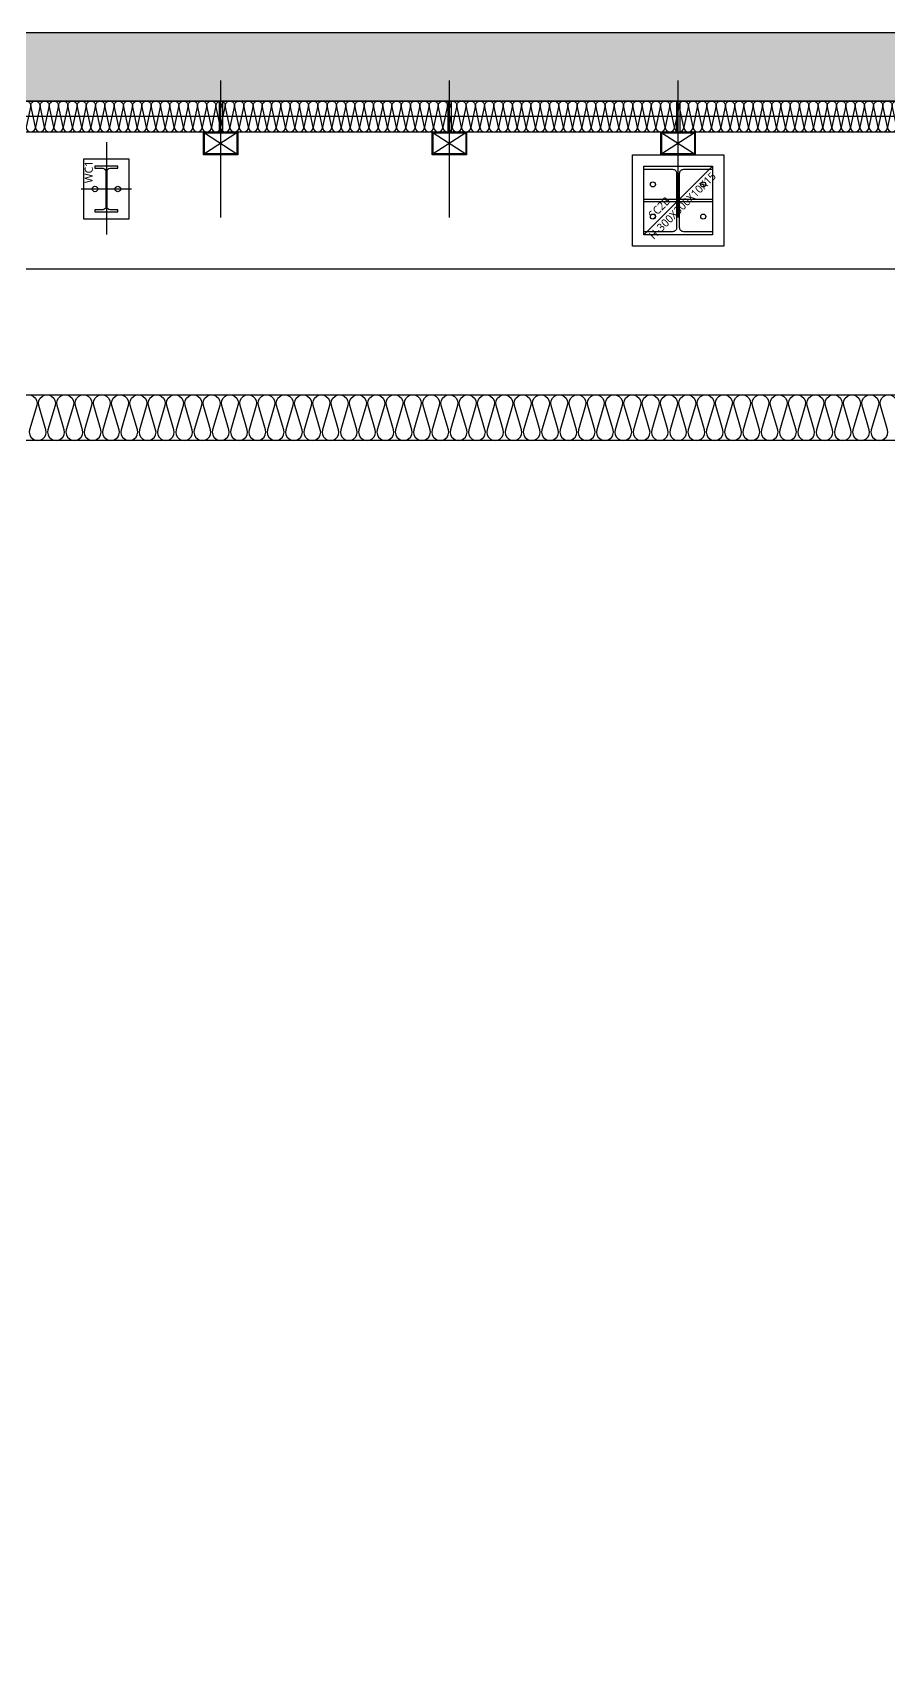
# Model space of a CAD drawing. Header units: millimetres. Extents: x 9 to 147, y 4 to 115.
# Drawn here: x 104.68 to 108.42, y 79.55 to 86.64 of the extents above; entities that cross this region are included whole.
import ezdxf
from ezdxf.enums import TextEntityAlignment as Align

# ---------------------------------------------------------------- set-up
doc = ezdxf.new("R2010")
doc.units = ezdxf.units.MM
doc.header["$LTSCALE"] = 200
doc.layers.get('DEFPOINTS').update_dxf_attribs({"color": 137})
doc.layers.add('AREA', color=30, linetype='Continuous', plot=False)
doc.layers.add('XR-PLAN$0$TEMP', color=171, linetype='Continuous', plot=False)
for name, color, linetype in [('XR-PLAN$0$09GIRDER', 252, 'Continuous'), ('XR-PLAN$0$AA-WAXM-FRAM', 252, 'Continuous'), ('XR-PLAN$0$ELE-6', 252, 'Continuous'), ('XR-PLAN$0$ELE-7', 252, 'Continuous'), ('XR-PLAN$0$ETC', 252, 'Continuous'), ('XR-PLAN$0$HAT', 252, 'Continuous'), ('XR-PLAN$0$HAT-BRICK', 252, 'Continuous'), ('XR-PLAN$0$HAT-INS', 252, 'Continuous'), ('XR-PLAN$0$STEEL BASE', 252, 'Continuous'), ('XR-PLAN$0$WAL', 252, 'Continuous'), ('XR-PLAN$0$메탈판넬-2', 252, 'Continuous'), ('XR-PLAN$0$방화', 252, 'Continuous')]:
    doc.layers.add(name, color=color, linetype=linetype)
doc.styles.add('XR-PLAN$0$스타일1', font='MALGUN_0.TTF')

# ---------------------------------------------------------------- blocks, each defined once
blk = doc.blocks.new('*U97')
at = {"layer": 'XR-PLAN$0$HAT-INS'}
for points in [[(-35730.4, 0, -0.414214), (-35745.4, 15), (-35730.4, 85, 1), (-35760.4, 85), (-35745.4, 15, -0.414214), (-35760.4, 0, 0.414214)], [(-35700.4, 0, -0.414214), (-35715.4, 15), (-35700.4, 85, 1), (-35730.4, 85), (-35715.4, 15, -0.414214), (-35730.4, 0, 0.414214)], [(-35670.4, 0, -0.414214), (-35685.4, 15), (-35670.4, 85, 1), (-35700.4, 85), (-35685.4, 15, -0.414214), (-35700.4, 0, 0.414214)], [(-35640.4, 0, -0.414214), (-35655.4, 15), (-35640.4, 85, 1), (-35670.4, 85), (-35655.4, 15, -0.414214), (-35670.4, 0, 0.414214)], [(-35610.4, 0, -0.414214), (-35625.4, 15), (-35610.4, 85, 1), (-35640.4, 85), (-35625.4, 15, -0.414214), (-35640.4, 0, 0.414214)], [(-35580.4, 0, -0.414214), (-35595.4, 15), (-35580.4, 85, 1), (-35610.4, 85), (-35595.4, 15, -0.414214), (-35610.4, 0, 0.414214)], [(-35550.4, 0, -0.414214), (-35565.4, 15), (-35550.4, 85, 1), (-35580.4, 85), (-35565.4, 15, -0.414214), (-35580.4, 0, 0.414214)], [(-35520.4, 0, -0.414214), (-35535.4, 15), (-35520.4, 85, 1), (-35550.4, 85), (-35535.4, 15, -0.414214), (-35550.4, 0, 0.414214)], [(-35490.4, 0, -0.414214), (-35505.4, 15), (-35490.4, 85, 1), (-35520.4, 85), (-35505.4, 15, -0.414214), (-35520.4, 0, 0.414214)], [(-35460.4, 0, -0.414214), (-35475.4, 15), (-35460.4, 85, 1), (-35490.4, 85), (-35475.4, 15, -0.414214), (-35490.4, 0, 0.414214)], [(-35430.4, 0, -0.414214), (-35445.4, 15), (-35430.4, 85, 1), (-35460.4, 85), (-35445.4, 15, -0.414214), (-35460.4, 0, 0.414214)], [(-35400.4, 0, -0.414214), (-35415.4, 15), (-35400.4, 85, 1), (-35430.4, 85), (-35415.4, 15, -0.414214), (-35430.4, 0, 0.414214)], [(-35370.4, 0, -0.414214), (-35385.4, 15), (-35370.4, 85, 1), (-35400.4, 85), (-35385.4, 15, -0.414214), (-35400.4, 0, 0.414214)], [(-35340.4, 0, -0.414214), (-35355.4, 15), (-35340.4, 85, 1), (-35370.4, 85), (-35355.4, 15, -0.414214), (-35370.4, 0, 0.414214)], [(-35310.4, 0, -0.414214), (-35325.4, 15), (-35310.4, 85, 1), (-35340.4, 85), (-35325.4, 15, -0.414214), (-35340.4, 0, 0.414214)], [(-35280.4, 0, -0.414214), (-35295.4, 15), (-35280.4, 85, 1), (-35310.4, 85), (-35295.4, 15, -0.414214), (-35310.4, 0, 0.414214)], [(-35250.4, 0, -0.414214), (-35265.4, 15), (-35250.4, 85, 1), (-35280.4, 85), (-35265.4, 15, -0.414214), (-35280.4, 0, 0.414214)], [(-35220.4, 0, -0.414214), (-35235.4, 15), (-35220.4, 85, 1), (-35250.4, 85), (-35235.4, 15, -0.414214), (-35250.4, 0, 0.414214)], [(-35190.4, 0, -0.414214), (-35205.4, 15), (-35190.4, 85, 1), (-35220.4, 85), (-35205.4, 15, -0.414214), (-35220.4, 0, 0.414214)], [(-35160.4, 0, -0.414214), (-35175.4, 15), (-35160.4, 85, 1), (-35190.4, 85), (-35175.4, 15, -0.414214), (-35190.4, 0, 0.414214)], [(-35130.4, 0, -0.414214), (-35145.4, 15), (-35130.4, 85, 1), (-35160.4, 85), (-35145.4, 15, -0.414214), (-35160.4, 0, 0.414214)], [(-35100.4, 0, -0.414214), (-35115.4, 15), (-35100.4, 85, 1), (-35130.4, 85), (-35115.4, 15, -0.414214), (-35130.4, 0, 0.414214)], [(-35070.4, 0, -0.414214), (-35085.4, 15), (-35070.4, 85, 1), (-35100.4, 85), (-35085.4, 15, -0.414214), (-35100.4, 0, 0.414214)], [(-35040.4, 0, -0.414214), (-35055.4, 15), (-35040.4, 85, 1), (-35070.4, 85), (-35055.4, 15, -0.414214), (-35070.4, 0, 0.414214)], [(-35010.4, 0, -0.414214), (-35025.4, 15), (-35010.4, 85, 1), (-35040.4, 85), (-35025.4, 15, -0.414214), (-35040.4, 0, 0.414214)], [(-34980.4, 0, -0.414214), (-34995.4, 15), (-34980.4, 85, 1), (-35010.4, 85), (-34995.4, 15, -0.414214), (-35010.4, 0, 0.414214)], [(-34950.4, 0, -0.414214), (-34965.4, 15), (-34950.4, 85, 1), (-34980.4, 85), (-34965.4, 15, -0.414214), (-34980.4, 0, 0.414214)], [(-34920.4, 0, -0.414214), (-34935.4, 15), (-34920.4, 85, 1), (-34950.4, 85), (-34935.4, 15, -0.414214), (-34950.4, 0, 0.414214)], [(-34890.4, 0, -0.414214), (-34905.4, 15), (-34890.4, 85, 1), (-34920.4, 85), (-34905.4, 15, -0.414214), (-34920.4, 0, 0.414214)], [(-34860.4, 0, -0.414214), (-34875.4, 15), (-34860.4, 85, 1), (-34890.4, 85), (-34875.4, 15, -0.414214), (-34890.4, 0, 0.414214)], [(-34830.4, 0, -0.414214), (-34845.4, 15), (-34830.4, 85, 1), (-34860.4, 85), (-34845.4, 15, -0.414214), (-34860.4, 0, 0.414214)], [(-34800.4, 0, -0.414214), (-34815.4, 15), (-34800.4, 85, 1), (-34830.4, 85), (-34815.4, 15, -0.414214), (-34830.4, 0, 0.414214)], [(-34770.4, 0, -0.414214), (-34785.4, 15), (-34770.4, 85, 1), (-34800.4, 85), (-34785.4, 15, -0.414214), (-34800.4, 0, 0.414214)], [(-34740.4, 0, -0.414214), (-34755.4, 15), (-34740.4, 85, 1), (-34770.4, 85), (-34755.4, 15, -0.414214), (-34770.4, 0, 0.414214)], [(-34710.4, 0, -0.414214), (-34725.4, 15), (-34710.4, 85, 1), (-34740.4, 85), (-34725.4, 15, -0.414214), (-34740.4, 0, 0.414214)], [(-34680.4, 0, -0.414214), (-34695.4, 15), (-34680.4, 85, 1), (-34710.4, 85), (-34695.4, 15, -0.414214), (-34710.4, 0, 0.414214)], [(-34650.4, 0, -0.414214), (-34665.4, 15), (-34650.4, 85, 1), (-34680.4, 85), (-34665.4, 15, -0.414214), (-34680.4, 0, 0.414214)], [(-34620.4, 0, -0.414214), (-34635.4, 15), (-34620.4, 85, 1), (-34650.4, 85), (-34635.4, 15, -0.414214), (-34650.4, 0, 0.414214)], [(-34590.4, 0, -0.414214), (-34605.4, 15), (-34590.4, 85, 1), (-34620.4, 85), (-34605.4, 15, -0.414214), (-34620.4, 0, 0.414214)], [(-34560.4, 0, -0.414214), (-34575.4, 15), (-34560.4, 85, 1), (-34590.4, 85), (-34575.4, 15, -0.414214), (-34590.4, 0, 0.414214)], [(-34530.4, 0, -0.414214), (-34545.4, 15), (-34530.4, 85, 1), (-34560.4, 85), (-34545.4, 15, -0.414214), (-34560.4, 0, 0.414214)], [(-34500.4, 0, -0.414214), (-34515.4, 15), (-34500.4, 85, 1), (-34530.4, 85), (-34515.4, 15, -0.414214), (-34530.4, 0, 0.414214)], [(-34470.4, 0, -0.414214), (-34485.4, 15), (-34470.4, 85, 1), (-34500.4, 85), (-34485.4, 15, -0.414214), (-34500.4, 0, 0.414214)], [(-34440.4, 0, -0.414214), (-34455.4, 15), (-34440.4, 85, 1), (-34470.4, 85), (-34455.4, 15, -0.414214), (-34470.4, 0, 0.414214)], [(-34410.4, 0, -0.414214), (-34425.4, 15), (-34410.4, 85, 1), (-34440.4, 85), (-34425.4, 15, -0.414214), (-34440.4, 0, 0.414214)], [(-34380.4, 0, -0.414214), (-34395.4, 15), (-34380.4, 85, 1), (-34410.4, 85), (-34395.4, 15, -0.414214), (-34410.4, 0, 0.414214)], [(-34350.4, 0, -0.414214), (-34365.4, 15), (-34350.4, 85, 1), (-34380.4, 85), (-34365.4, 15, -0.414214), (-34380.4, 0, 0.414214)], [(-34320.4, 0, -0.414214), (-34335.4, 15), (-34320.4, 85, 1), (-34350.4, 85), (-34335.4, 15, -0.414214), (-34350.4, 0, 0.414214)], [(-34290.4, 0, -0.414214), (-34305.4, 15), (-34290.4, 85, 1), (-34320.4, 85), (-34305.4, 15, -0.414214), (-34320.4, 0, 0.414214)], [(-34260.4, 0, -0.414214), (-34275.4, 15), (-34260.4, 85, 1), (-34290.4, 85), (-34275.4, 15, -0.414214), (-34290.4, 0, 0.414214)], [(-34230.4, 0, -0.414214), (-34245.4, 15), (-34230.4, 85, 1), (-34260.4, 85), (-34245.4, 15, -0.414214), (-34260.4, 0, 0.414214)], [(-34200.4, 0, -0.414214), (-34215.4, 15), (-34200.4, 85, 1), (-34230.4, 85), (-34215.4, 15, -0.414214), (-34230.4, 0, 0.414214)], [(-34170.4, 0, -0.414214), (-34185.4, 15), (-34170.4, 85, 1), (-34200.4, 85), (-34185.4, 15, -0.414214), (-34200.4, 0, 0.414214)], [(-34140.4, 0, -0.414214), (-34155.4, 15), (-34140.4, 85, 1), (-34170.4, 85), (-34155.4, 15, -0.414214), (-34170.4, 0, 0.414214)], [(-34110.4, 0, -0.414214), (-34125.4, 15), (-34110.4, 85, 1), (-34140.4, 85), (-34125.4, 15, -0.414214), (-34140.4, 0, 0.414214)], [(-34080.4, 0, -0.414214), (-34095.4, 15), (-34080.4, 85, 1), (-34110.4, 85), (-34095.4, 15, -0.414214), (-34110.4, 0, 0.414214)], [(-34050.4, 0, -0.414214), (-34065.4, 15), (-34050.4, 85, 1), (-34080.4, 85), (-34065.4, 15, -0.414214), (-34080.4, 0, 0.414214)], [(-34020.4, 0, -0.414214), (-34035.4, 15), (-34020.4, 85, 1), (-34050.4, 85), (-34035.4, 15, -0.414214), (-34050.4, 0, 0.414214)], [(-33990.4, 0, -0.414214), (-34005.4, 15), (-33990.4, 85, 1), (-34020.4, 85), (-34005.4, 15, -0.414214), (-34020.4, 0, 0.414214)], [(-33960.4, 0, -0.414214), (-33975.4, 15), (-33960.4, 85, 1), (-33990.4, 85), (-33975.4, 15, -0.414214), (-33990.4, 0, 0.414214)], [(-33930.4, 0, -0.414214), (-33945.4, 15), (-33930.4, 85, 1), (-33960.4, 85), (-33945.4, 15, -0.414214), (-33960.4, 0, 0.414214)], [(-33900.4, 0, -0.414214), (-33915.4, 15), (-33900.4, 85, 1), (-33930.4, 85), (-33915.4, 15, -0.414214), (-33930.4, 0, 0.414214)], [(-33870.4, 0, -0.414214), (-33885.4, 15), (-33870.4, 85, 1), (-33900.4, 85), (-33885.4, 15, -0.414214), (-33900.4, 0, 0.414214)], [(-33840.4, 0, -0.414214), (-33855.4, 15), (-33840.4, 85, 1), (-33870.4, 85), (-33855.4, 15, -0.414214), (-33870.4, 0, 0.414214)], [(-33810.4, 0, -0.414214), (-33825.4, 15), (-33810.4, 85, 1), (-33840.4, 85), (-33825.4, 15, -0.414214), (-33840.4, 0, 0.414214)], [(-33780.4, 0, -0.414214), (-33795.4, 15), (-33780.4, 85, 1), (-33810.4, 85), (-33795.4, 15, -0.414214), (-33810.4, 0, 0.414214)], [(-33750.4, 0, -0.414214), (-33765.4, 15), (-33750.4, 85, 1), (-33780.4, 85), (-33765.4, 15, -0.414214), (-33780.4, 0, 0.414214)], [(-33720.4, 0, -0.414214), (-33735.4, 15), (-33720.4, 85, 1), (-33750.4, 85), (-33735.4, 15, -0.414214), (-33750.4, 0, 0.414214)], [(-33690.4, 0, -0.414214), (-33705.4, 15), (-33690.4, 85, 1), (-33720.4, 85), (-33705.4, 15, -0.414214), (-33720.4, 0, 0.414214)], [(-33660.4, 0, -0.414214), (-33675.4, 15), (-33660.4, 85, 1), (-33690.4, 85), (-33675.4, 15, -0.414214), (-33690.4, 0, 0.414214)], [(-33630.4, 0, -0.414214), (-33645.4, 15), (-33630.4, 85, 1), (-33660.4, 85), (-33645.4, 15, -0.414214), (-33660.4, 0, 0.414214)], [(-33600.4, 0, -0.414214), (-33615.4, 15), (-33600.4, 85, 1), (-33630.4, 85), (-33615.4, 15, -0.414214), (-33630.4, 0, 0.414214)], [(-33570.4, 0, -0.414214), (-33585.4, 15), (-33570.4, 85, 1), (-33600.4, 85), (-33585.4, 15, -0.414214), (-33600.4, 0, 0.414214)], [(-33540.4, 0, -0.414214), (-33555.4, 15), (-33540.4, 85, 1), (-33570.4, 85), (-33555.4, 15, -0.414214), (-33570.4, 0, 0.414214)], [(-33510.4, 0, -0.414214), (-33525.4, 15), (-33510.4, 85, 1), (-33540.4, 85), (-33525.4, 15, -0.414214), (-33540.4, 0, 0.414214)], [(-33480.4, 0, -0.414214), (-33495.4, 15), (-33480.4, 85, 1), (-33510.4, 85), (-33495.4, 15, -0.414214), (-33510.4, 0, 0.414214)], [(-33450.4, 0, -0.414214), (-33465.4, 15), (-33450.4, 85, 1), (-33480.4, 85), (-33465.4, 15, -0.414214), (-33480.4, 0, 0.414214)], [(-33420.4, 0, -0.414214), (-33435.4, 15), (-33420.4, 85, 1), (-33450.4, 85), (-33435.4, 15, -0.414214), (-33450.4, 0, 0.414214)], [(-33390.4, 0, -0.414214), (-33405.4, 15), (-33390.4, 85, 1), (-33420.4, 85), (-33405.4, 15, -0.414214), (-33420.4, 0, 0.414214)], [(-33360.4, 0, -0.414214), (-33375.4, 15), (-33360.4, 85, 1), (-33390.4, 85), (-33375.4, 15, -0.414214), (-33390.4, 0, 0.414214)], [(-33330.4, 0, -0.414214), (-33345.4, 15), (-33330.4, 85, 1), (-33360.4, 85), (-33345.4, 15, -0.414214), (-33360.4, 0, 0.414214)], [(-33300.4, 0, -0.414214), (-33315.4, 15), (-33300.4, 85, 1), (-33330.4, 85), (-33315.4, 15, -0.414214), (-33330.4, 0, 0.414214)], [(-33270.4, 0, -0.414214), (-33285.4, 15), (-33270.4, 85, 1), (-33300.4, 85), (-33285.4, 15, -0.414214), (-33300.4, 0, 0.414214)], [(-33240.4, 0, -0.414214), (-33255.4, 15), (-33240.4, 85, 1), (-33270.4, 85), (-33255.4, 15, -0.414214), (-33270.4, 0, 0.414214)], [(-33210.4, 0, -0.414214), (-33225.4, 15), (-33210.4, 85, 1), (-33240.4, 85), (-33225.4, 15, -0.414214), (-33240.4, 0, 0.414214)], [(-33180.4, 0, -0.414214), (-33195.4, 15), (-33180.4, 85, 1), (-33210.4, 85), (-33195.4, 15, -0.414214), (-33210.4, 0, 0.414214)], [(-33150.4, 0, -0.414214), (-33165.4, 15), (-33150.4, 85, 1), (-33180.4, 85), (-33165.4, 15, -0.414214), (-33180.4, 0, 0.414214)], [(-33120.4, 0, -0.414214), (-33135.4, 15), (-33120.4, 85, 1), (-33150.4, 85), (-33135.4, 15, -0.414214), (-33150.4, 0, 0.414214)], [(-33090.4, 0, -0.414214), (-33105.4, 15), (-33090.4, 85, 1), (-33120.4, 85), (-33105.4, 15, -0.414214), (-33120.4, 0, 0.414214)], [(-33060.4, 0, -0.414214), (-33075.4, 15), (-33060.4, 85, 1), (-33090.4, 85), (-33075.4, 15, -0.414214), (-33090.4, 0, 0.414214)], [(-33030.4, 0, -0.414214), (-33045.4, 15), (-33030.4, 85, 1), (-33060.4, 85), (-33045.4, 15, -0.414214), (-33060.4, 0, 0.414214)], [(-33000.4, 0, -0.414214), (-33015.4, 15), (-33000.4, 85, 1), (-33030.4, 85), (-33015.4, 15, -0.414214), (-33030.4, 0, 0.414214)], [(-32970.4, 0, -0.414214), (-32985.4, 15), (-32970.4, 85, 1), (-33000.4, 85), (-32985.4, 15, -0.414214), (-33000.4, 0, 0.414214)], [(-32940.4, 0, -0.414214), (-32955.4, 15), (-32940.4, 85, 1), (-32970.4, 85), (-32955.4, 15, -0.414214), (-32970.4, 0, 0.414214)]]:
    blk.add_lwpolyline(points, format="xyb", dxfattribs=at)
blk = doc.blocks.new('XR-PLAN$0$SQ-PIPE-100X100X4.5T')
at = {"layer": 'XR-PLAN$0$ELE-6'}
for p, q in [((-88.6, 7.5), (46.4, 7.5)), ((-88.6, -7.5), (46.4, -7.5))]:
    blk.add_line(p, q, dxfattribs=at)
at = {"layer": 'XR-PLAN$0$HAT'}
blk.add_circle((-68.6, 0), 7.5, dxfattribs=at)
blk.add_arc((-101.6, 0), 15.1, 330.13717, 29.86283, dxfattribs=at)
at = {"layer": 'XR-PLAN$0$방화'}
blk.add_lwpolyline([(411.4, 0), (-178.6, 0)], dxfattribs=at)
blk = doc.blocks.new('XR-PLAN$0$SQ-PIPE-100X100X4.5TS')
at = {"layer": 'XR-PLAN$0$AA-WAXM-FRAM'}
for p, q in [((-71, 4), (71, 96)), ((71, 4), (-71, 96))]:
    blk.add_line(p, q, dxfattribs=at)
for points in [[(75, 0), (75, 100), (-75, 100), (-75, 0)], [(71, 4), (71, 96), (-71, 96), (-71, 4)]]:
    blk.add_lwpolyline(points, close=True, dxfattribs=at)
at = {"layer": 'XR-PLAN$0$방화'}
blk.add_lwpolyline([(0, 375), (0, -225)], dxfattribs=at)
blk = doc.blocks.new('XR-PLAN$0$X-PIPE-1PL')
at = {"layer": 'XR-PLAN$0$AA-WAXM-FRAM', "rotation": 90}
for p, xscale in [((64000, 346.4), -1.000000000000004), ((65000, 346.4), -1.000000000000004), ((66000, 346.4), -1.000000000000002)]:
    blk.add_blockref('XR-PLAN$0$SQ-PIPE-100X100X4.5T', p, dxfattribs=dict(at, xscale=xscale))
at = {"layer": 'XR-PLAN$0$메탈판넬-2', "xscale": -1, "rotation": 180}
for p in [(64000, 300), (65000, 300), (66000, 300)]:
    blk.add_blockref('XR-PLAN$0$SQ-PIPE-100X100X4.5TS', p, dxfattribs=at)
blk = doc.blocks.new('XR-PLAN$0$S-WC1')
at = {"layer": 'DEFPOINTS'}
for p, q in [((0, 205), (0, -199)), ((110, 0), (-110, 0))]:
    blk.add_line(p, q, dxfattribs=at)
at = {"layer": 'XR-PLAN$0$STEEL BASE'}
blk.add_lwpolyline([(100, 130), (-100, 130), (-100, -130), (100, -130)], close=True, dxfattribs=at)
for centre in [(-50, 0), (50, 0)]:
    blk.add_circle(centre, 12, dxfattribs=at)
at = {"layer": 'XR-PLAN$0$WAL'}
blk.add_lwpolyline([(50, -100), (50, -91), (16, -91, -0.414214), (3, -78), (3, 78, -0.414214), (16, 91), (50, 91), (50, 100), (-50, 100), (-50, 91), (-16, 91, -0.414214), (-3, 78), (-3, -78, -0.414214), (-16, -91), (-50, -91), (-50, -100)], format="xyb", close=True, dxfattribs=at)
at = {"layer": 'XR-PLAN$0$TEMP', "style": 'XR-PLAN$0$스타일1'}
blk.add_text('WC1', height=35, rotation=90, dxfattribs=at).set_placement((-59.6, 26))
blk = doc.blocks.new('XR-PLAN$0$S-SC2B')
at = {"layer": 'DEFPOINTS'}
blk.add_line((-150, -150), (150, 150), dxfattribs=at)
blk.add_lwpolyline([(-150, 150), (150, 150), (150, -150), (-150, -150)], close=True, dxfattribs=at)
at = {"layer": 'XR-PLAN$0$09GIRDER'}
blk.add_lwpolyline([(-150, -150), (-150, -135), (-23, -135, 0.414214), (-5, -117), (-5, 117, 0.414214), (-23, 135), (-150, 135), (-150, 150), (150, 150), (150, 135), (23, 135, 0.414214), (5, 117), (5, -117, 0.414214), (23, -135), (150, -135), (150, -150)], format="xyb", close=True, dxfattribs=at)
at = {"layer": 'XR-PLAN$0$STEEL BASE'}
for points in [[(-200, 200), (200, 200), (200, -200), (-200, -200)], [(-150, 6), (-5, 6), (-5, -6), (-150, -6)], [(5, 6), (150, 6), (150, -6), (5, -6)]]:
    blk.add_lwpolyline(points, close=True, dxfattribs=at)
for centre in [(-110, 70.5), (110, 70.5), (-110, -70.5), (110, -70.5)]:
    blk.add_circle(centre, 11, dxfattribs=at)
at = {"layer": 'DEFPOINTS', "style": 'XR-PLAN$0$스타일1'}
blk.add_text('H-300X300X10X15', height=35, rotation=45, dxfattribs=at).set_placement((18.7, -22.5), align=Align.MIDDLE_CENTER)
blk.add_text('SC2B', height=35, rotation=45, dxfattribs=at).set_placement((-108.6, -82.9))
blk = doc.blocks.new('XR-PLAN$0$x-stu-1Fcol')
for name, p in [('XR-PLAN$0$S-WC1', (63500, 50)), ('XR-PLAN$0$S-SC2B', (66000, 0))]:
    blk.add_blockref(name, p)

msp = doc.modelspace()

# ---------------------------------------------------------------- hatches: boundary and pattern name
at = {"layer": 'XR-PLAN$0$HAT-BRICK'}
h = msp.add_hatch(dxfattribs=at)
h.set_pattern_fill('GRAVEL', color=256, scale=0.01)
h.paths.add_polyline_path([(60.93, 86.635), (113.535, 86.635), (113.535, 76.45), (113.235, 76.45), (113.235, 86.335), (60.93, 86.335)])

# ---------------------------------------------------------------- linework, layer by layer
at = {"layer": 'AREA'}
msp.add_lwpolyline([(113.1675, 86.2675), (41.1325, 86.2675), (41.1325, 42.5327), (113.1675, 42.5327)], close=True, dxfattribs=at)
at = {"layer": 'XR-PLAN$0$ELE-6'}
for p, q in [((73.5, 86.335), (113.235, 86.335)), ((73.5, 86.2), (113.235, 86.2))]:
    msp.add_line(p, q, dxfattribs=at)
at = {"layer": 'XR-PLAN$0$ELE-7'}
msp.add_lwpolyline([(60.93, 86.635), (113.535, 86.635), (113.535, 76.45), (113.235, 76.45), (113.235, 86.335), (60.93, 86.335), (60.93, 86.635)], dxfattribs=at)
at = {"layer": 'XR-PLAN$0$ETC'}
msp.add_lwpolyline([(91.7, 76.4583), (91.7, 85.0503), (111.9, 85.0503), (111.9, 73.8503), (91.7, 73.8503), (91.7, 75.2583), (91.9, 75.2583), (91.9, 74.0503), (111.7, 74.0503), (111.7, 84.8503), (91.9, 84.8503), (91.9, 76.4583)], close=True, dxfattribs=at)
msp.add_lwpolyline([(104.6245, 85.0028, -1.337394), (104.6955, 85.0028), (104.6645, 84.8977, 1.337394), (104.7355, 84.8977), (104.7045, 85.0028, -1.337394), (104.7755, 85.0028), (104.7445, 84.8977, 1.337394), (104.8155, 84.8977), (104.7845, 85.0028, -1.337394), (104.8555, 85.0028), (104.8245, 84.8977, 1.337394), (104.8955, 84.8977), (104.8645, 85.0028, -1.337394), (104.9355, 85.0028), (104.9045, 84.8977, 1.337394), (104.9755, 84.8977), (104.9445, 85.0028, -1.337394), (105.0155, 85.0028), (104.9845, 84.8977, 1.337394), (105.0555, 84.8977), (105.0245, 85.0028, -1.337394), (105.0955, 85.0028), (105.0645, 84.8977, 1.337394), (105.1355, 84.8977), (105.1045, 85.0028, -1.337394), (105.1755, 85.0028), (105.1445, 84.8977, 1.337394), (105.2155, 84.8977), (105.1845, 85.0028, -1.337394), (105.2555, 85.0028), (105.2245, 84.8977, 1.337394), (105.2955, 84.8977), (105.2645, 85.0028, -1.337394), (105.3355, 85.0028), (105.3045, 84.8977, 1.337394), (105.3755, 84.8977), (105.3445, 85.0028, -1.337394), (105.4155, 85.0028), (105.3845, 84.8977, 1.337394), (105.4555, 84.8977), (105.4245, 85.0028, -1.337394), (105.4955, 85.0028), (105.4645, 84.8977, 1.337394), (105.5355, 84.8977), (105.5045, 85.0028, -1.337394), (105.5755, 85.0028), (105.5445, 84.8977, 1.337394), (105.6155, 84.8977), (105.5845, 85.0028, -1.337394), (105.6555, 85.0028), (105.6245, 84.8977, 1.337394), (105.6955, 84.8977), (105.6645, 85.0028, -1.337394), (105.7355, 85.0028), (105.7045, 84.8977, 1.337394), (105.7755, 84.8977), (105.7445, 85.0028, -1.337394), (105.8155, 85.0028), (105.7845, 84.8977, 1.337394), (105.8555, 84.8977), (105.8245, 85.0028, -1.337394), (105.8955, 85.0028), (105.8645, 84.8977, 1.337394), (105.9355, 84.8977), (105.9045, 85.0028, -1.337394), (105.9755, 85.0028), (105.9445, 84.8977, 1.337394), (106.0155, 84.8977), (105.9845, 85.0028, -1.337394), (106.0555, 85.0028), (106.0245, 84.8977, 1.337394), (106.0955, 84.8977), (106.0645, 85.0028, -1.337394), (106.1355, 85.0028), (106.1045, 84.8977, 1.337394), (106.1755, 84.8977), (106.1445, 85.0028, -1.337394), (106.2155, 85.0028), (106.1845, 84.8977, 1.337394), (106.2555, 84.8977), (106.2245, 85.0028, -1.337394), (106.2955, 85.0028), (106.2645, 84.8977, 1.337394), (106.3355, 84.8977), (106.3045, 85.0028, -1.337394), (106.3755, 85.0028), (106.3445, 84.8977, 1.337394), (106.4155, 84.8977), (106.3845, 85.0028, -1.337394), (106.4555, 85.0028), (106.4245, 84.8977, 1.337394), (106.4955, 84.8977), (106.4645, 85.0028, -1.337394), (106.5355, 85.0028), (106.5045, 84.8977, 1.337394), (106.5755, 84.8977), (106.5445, 85.0028, -1.337394), (106.6155, 85.0028), (106.5845, 84.8977, 1.337394), (106.6555, 84.8977), (106.6245, 85.0028, -1.337394), (106.6955, 85.0028), (106.6645, 84.8977, 1.337394), (106.7355, 84.8977), (106.7045, 85.0028, -1.337394), (106.7755, 85.0028), (106.7445, 84.8977, 1.337394), (106.8155, 84.8977), (106.7845, 85.0028, -1.337394), (106.8555, 85.0028), (106.8245, 84.8977, 1.337394), (106.8955, 84.8977), (106.8645, 85.0028, -1.337394), (106.9355, 85.0028), (106.9045, 84.8977, 1.337394), (106.9755, 84.8977), (106.9445, 85.0028, -1.337394), (107.0155, 85.0028), (106.9845, 84.8977, 1.337394), (107.0555, 84.8977), (107.0245, 85.0028, -1.337394), (107.0955, 85.0028), (107.0645, 84.8977, 1.337394), (107.1355, 84.8977), (107.1045, 85.0028, -1.337394), (107.1755, 85.0028), (107.1445, 84.8977, 1.337394), (107.2155, 84.8977), (107.1845, 85.0028, -1.337394), (107.2555, 85.0028), (107.2245, 84.8977, 1.337394), (107.2955, 84.8977), (107.2645, 85.0028, -1.337394), (107.3355, 85.0028), (107.3045, 84.8977, 1.337394), (107.3755, 84.8977), (107.3445, 85.0028, -1.337394), (107.4155, 85.0028), (107.3845, 84.8977, 1.337394), (107.4555, 84.8977), (107.4245, 85.0028, -1.337394), (107.4955, 85.0028), (107.4645, 84.8977, 1.337394), (107.5355, 84.8977), (107.5045, 85.0028, -1.337394), (107.5755, 85.0028), (107.5445, 84.8977, 1.337394), (107.6155, 84.8977), (107.5845, 85.0028, -1.337394), (107.6555, 85.0028), (107.6245, 84.8977, 1.337394), (107.6955, 84.8977), (107.6645, 85.0028, -1.337394), (107.7355, 85.0028), (107.7045, 84.8977, 1.337394), (107.7755, 84.8977), (107.7445, 85.0028, -1.337394), (107.8155, 85.0028), (107.7845, 84.8977, 1.337394), (107.8555, 84.8977), (107.8245, 85.0028, -1.337394), (107.8955, 85.0028), (107.8645, 84.8977, 1.337394), (107.9355, 84.8977), (107.9045, 85.0028, -1.337394), (107.9755, 85.0028), (107.9445, 84.8977, 1.337394), (108.0155, 84.8977), (107.9845, 85.0028, -1.337394), (108.0555, 85.0028), (108.0245, 84.8977, 1.337394), (108.0955, 84.8977), (108.0645, 85.0028, -1.337394), (108.1355, 85.0028), (108.1045, 84.8977, 1.337394), (108.1755, 84.8977), (108.1445, 85.0028, -1.337394), (108.2155, 85.0028), (108.1845, 84.8977, 1.337394), (108.2555, 84.8977), (108.2245, 85.0028, -1.337394), (108.2955, 85.0028), (108.2645, 84.8977, 1.337394), (108.3355, 84.8977), (108.3045, 85.0028, -1.337394), (108.3755, 85.0028), (108.3445, 84.8977, 1.337394), (108.4155, 84.8977), (108.3845, 85.0028, -1.337394), (108.4555, 85.0028)], format="xyb", dxfattribs=at)
at = {"layer": 'XR-PLAN$0$HAT'}
msp.add_lwpolyline([(91.2, 71.675), (112.2, 71.675), (112.2, 85.6), (76.2, 85.6), (76.2, 72.6)], dxfattribs=at)

# ---------------------------------------------------------------- block references
at = {"xscale": 0.001, "yscale": 0.001, "zscale": 0.001}
for name in ['XR-PLAN$0$X-PIPE-1PL', 'XR-PLAN$0$x-stu-1Fcol']:
    msp.add_blockref(name, (41.5, 85.9), dxfattribs=at)
at = {"layer": 'XR-PLAN$0$ELE-6', "xscale": 0.00135, "yscale": 0.00135, "zscale": 0.00135, "rotation": 180}
msp.add_blockref('*U97', (60.1795, 86.335), dxfattribs=at)

doc.saveas('drawing.dxf')
